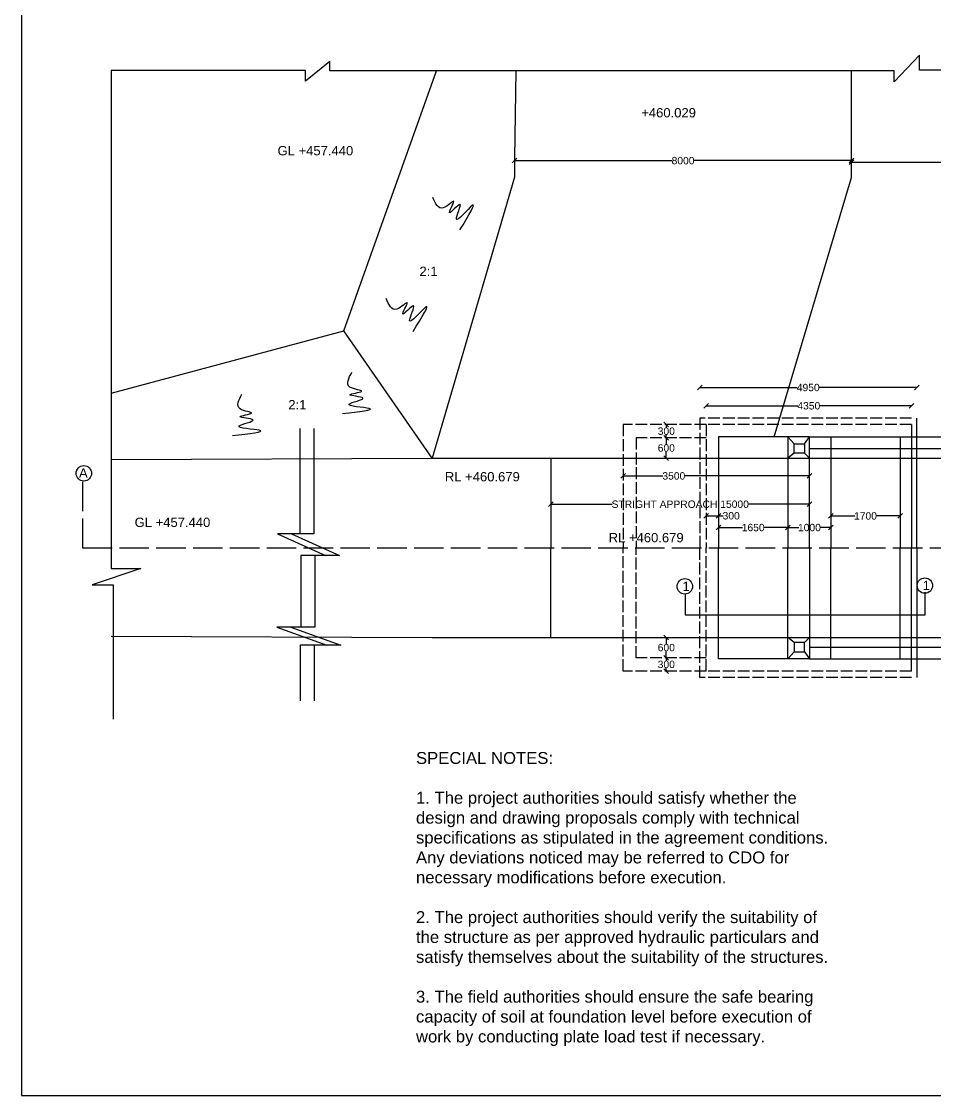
# Model space of a CAD drawing. Header units: millimetres. Extents: x 5124 to 3334266, y 2311 to 45966843.
# Drawn here: x 3258492 to 3277082, y 45925836 to 45947705 of the extents above; entities that cross this region are included whole.
import ezdxf

# ---------------------------------------------------------------- set-up
doc = ezdxf.new("R2010")
doc.units = ezdxf.units.MM
doc.header["$MEASUREMENT"] = 0
doc.linetypes.add('ACAD_ISO02W100', pattern=[15, 12, -3])
doc.layers.add('DIMENSION', color=7, linetype='Continuous')
doc.layers.add('DRAWING', color=7, linetype='Continuous')
doc.styles.get("Standard").update_dxf_attribs({"font": 'arial.ttf', "height": 150})
doc.dimstyles.get("Standard").update_dxf_attribs({"dimtxt": 200, "dimasz": 110, "dimexe": 0.18, "dimexo": 0.0625, "dimgap": 0.09, "dimtad": 0, "dimtih": 1, "dimtoh": 1, "dimdec": 0, "dimzin": 0, "dimdsep": 46, "dimtxsty": 'Standard', "dimblk": 'OBLIQUE', "dimcen": 0.09, "dimse1": 1, "dimse2": 1, "dimadec": 0, "dimazin": 0, "dimtfac": 1, "dimtdec": 0, "dimtofl": 0, "dimtmove": 0, "dimatfit": 3, "dimfxl": 1, "dimtolj": 1, "dimtzin": 0, "dimarcsym": 0})

# ---------------------------------------------------------------- blocks, each defined once
blk = doc.blocks.new('_Oblique')
at = {"color": 0, "linetype": 'ByBlock', "lineweight": -2}
blk.add_line((-0.5, -0.5), (0.5, 0.5), dxfattribs=at)
blk = doc.blocks.new('*D74')
at = {"layer": 'Defpoints', "color": 0}
for p in [(3268532, 45944924), (3275391, 45944924), (3275391, 45944871)]:
    blk.add_point(p, dxfattribs=at)
at = {"layer": 'DIMENSION', "color": 0, "lineweight": -2}
for p, q in [((3268532, 45944871), (3271738, 45944871)), ((3275391, 45944871), (3272186, 45944871))]:
    blk.add_line(p, q, dxfattribs=at)
at = {"layer": 'DIMENSION', "color": 0, "lineweight": -2, "xscale": 95, "yscale": 95, "zscale": 95, "rotation": 180}
blk.add_blockref('_Oblique', (3268532, 45944871), dxfattribs=at)
at = {"layer": 'DIMENSION', "color": 0, "lineweight": -2, "xscale": 95, "yscale": 95, "zscale": 95}
blk.add_blockref('_Oblique', (3275391, 45944871), dxfattribs=at)
at = {"layer": 'DIMENSION', "color": 0, "insert": (3271962, 45944871), "char_height": 150, "attachment_point": 5}
blk.add_mtext('\\A1;8000', dxfattribs=at)
blk = doc.blocks.new('*D75')
at = {"layer": 'Defpoints', "color": 0}
for p in [(3275391, 45944871), (3284363, 45944871), (3284363, 45944838)]:
    blk.add_point(p, dxfattribs=at)
at = {"layer": 'DIMENSION', "color": 0, "lineweight": -2}
for p, q in [((3275391, 45944838), (3279653, 45944838)), ((3284363, 45944838), (3280101, 45944838))]:
    blk.add_line(p, q, dxfattribs=at)
at = {"layer": 'DIMENSION', "color": 0, "lineweight": -2, "xscale": 95, "yscale": 95, "zscale": 95, "rotation": 180}
blk.add_blockref('_Oblique', (3275391, 45944838), dxfattribs=at)
at = {"layer": 'DIMENSION', "color": 0, "lineweight": -2, "xscale": 95, "yscale": 95, "zscale": 95}
blk.add_blockref('_Oblique', (3284363, 45944838), dxfattribs=at)
at = {"layer": 'DIMENSION', "color": 0, "insert": (3279877, 45944838), "char_height": 150, "attachment_point": 5}
blk.add_mtext('\\A1;9200', dxfattribs=at)
blk = doc.blocks.new('*D76')
at = {"layer": 'Defpoints', "color": 0}
for p in [(3276721, 45940251), (3272301, 45939629), (3276721, 45939629)]:
    blk.add_point(p, dxfattribs=at)
at = {"layer": 'DIMENSION', "color": 0, "lineweight": -2}
for p, q in [((3272301, 45940251), (3274284, 45940251)), ((3276721, 45940251), (3274738, 45940251))]:
    blk.add_line(p, q, dxfattribs=at)
at = {"layer": 'DIMENSION', "color": 0, "lineweight": -2, "xscale": 95, "yscale": 95, "zscale": 95, "rotation": 180}
blk.add_blockref('_Oblique', (3272301, 45940251), dxfattribs=at)
at = {"layer": 'DIMENSION', "color": 0, "lineweight": -2, "xscale": 95, "yscale": 95, "zscale": 95}
blk.add_blockref('_Oblique', (3276721, 45940251), dxfattribs=at)
at = {"layer": 'DIMENSION', "color": 0, "insert": (3274511, 45940251), "char_height": 150, "attachment_point": 5}
blk.add_mtext('\\A1;4950', dxfattribs=at)
blk = doc.blocks.new('*D77')
at = {"layer": 'Defpoints', "color": 0}
for p in [(3276614, 45939879), (3272432, 45939498), (3276614, 45939498)]:
    blk.add_point(p, dxfattribs=at)
at = {"layer": 'DIMENSION', "color": 0, "lineweight": -2}
for p, q in [((3272432, 45939879), (3274296, 45939879)), ((3276614, 45939879), (3274750, 45939879))]:
    blk.add_line(p, q, dxfattribs=at)
at = {"layer": 'DIMENSION', "color": 0, "lineweight": -2, "xscale": 95, "yscale": 95, "zscale": 95, "rotation": 180}
blk.add_blockref('_Oblique', (3272432, 45939879), dxfattribs=at)
at = {"layer": 'DIMENSION', "color": 0, "lineweight": -2, "xscale": 95, "yscale": 95, "zscale": 95}
blk.add_blockref('_Oblique', (3276614, 45939879), dxfattribs=at)
at = {"layer": 'DIMENSION', "color": 0, "insert": (3274523, 45939879), "char_height": 150, "attachment_point": 5}
blk.add_mtext('\\A1;4350', dxfattribs=at)
blk = doc.blocks.new('*D78')
at = {"layer": 'Defpoints', "color": 0}
for p in [(3270743, 45938441), (3274536, 45938451), (3274536, 45938451)]:
    blk.add_point(p, dxfattribs=at)
at = {"layer": 'DIMENSION', "color": 0, "lineweight": -2}
for p, q in [((3270743, 45938451), (3271550, 45938451)), ((3274536, 45938451), (3271998, 45938451))]:
    blk.add_line(p, q, dxfattribs=at)
at = {"layer": 'DIMENSION', "color": 0, "lineweight": -2, "xscale": 95, "yscale": 95, "zscale": 95, "rotation": 180}
blk.add_blockref('_Oblique', (3270743, 45938451), dxfattribs=at)
at = {"layer": 'DIMENSION', "color": 0, "lineweight": -2, "xscale": 95, "yscale": 95, "zscale": 95}
blk.add_blockref('_Oblique', (3274536, 45938451), dxfattribs=at)
at = {"layer": 'DIMENSION', "color": 0, "insert": (3271774, 45938451), "char_height": 150, "attachment_point": 5}
blk.add_mtext('\\A1;3500', dxfattribs=at)
blk = doc.blocks.new('*D79')
at = {"layer": 'Defpoints', "color": 0}
for p in [(3271621, 45939227), (3271665, 45939227), (3271665, 45938812)]:
    blk.add_point(p, dxfattribs=at)
at = {"layer": 'DIMENSION', "color": 0, "lineweight": -2}
for p, q in [((3271621, 45939227), (3271621, 45939096)), ((3271621, 45938812), (3271621, 45938943))]:
    blk.add_line(p, q, dxfattribs=at)
at = {"layer": 'DIMENSION', "color": 0, "lineweight": -2, "xscale": 95, "yscale": 95, "zscale": 95}
for p, rotation in [((3271621, 45939227), 90), ((3271621, 45938812), 270)]:
    blk.add_blockref('_Oblique', p, dxfattribs=dict(at, rotation=rotation))
at = {"layer": 'DIMENSION', "color": 0, "insert": (3271621, 45939020), "char_height": 150, "attachment_point": 5}
blk.add_mtext('\\A1;600', dxfattribs=at)
blk = doc.blocks.new('*D80')
at = {"layer": 'Defpoints', "color": 0}
for p in [(3271621, 45939498), (3271621, 45939498), (3271621, 45939227)]:
    blk.add_point(p, dxfattribs=at)
at = {"layer": 'DIMENSION', "color": 0, "lineweight": -2}
for p, q in [((3271621, 45939498), (3271621, 45939439)), ((3271621, 45939227), (3271621, 45939286))]:
    blk.add_line(p, q, dxfattribs=at)
at = {"layer": 'DIMENSION', "color": 0, "lineweight": -2, "xscale": 95, "yscale": 95, "zscale": 95}
for p, rotation in [((3271621, 45939498), 90), ((3271621, 45939227), 270)]:
    blk.add_blockref('_Oblique', p, dxfattribs=dict(at, rotation=rotation))
at = {"layer": 'DIMENSION', "color": 0, "insert": (3271621, 45939362), "char_height": 150, "attachment_point": 5}
blk.add_mtext('\\A1;300', dxfattribs=at)
blk = doc.blocks.new('*D81')
at = {"layer": 'Defpoints', "color": 0}
for p in [(3269272, 45937900), (3274537, 45937914), (3274537, 45937875)]:
    blk.add_point(p, dxfattribs=at)
at = {"layer": 'DIMENSION', "color": 0, "lineweight": -2}
for p, q in [((3269272, 45937875), (3270517, 45937875)), ((3274537, 45937875), (3273292, 45937875))]:
    blk.add_line(p, q, dxfattribs=at)
at = {"layer": 'DIMENSION', "color": 0, "lineweight": -2, "xscale": 95, "yscale": 95, "zscale": 95, "rotation": 180}
blk.add_blockref('_Oblique', (3269272, 45937875), dxfattribs=at)
at = {"layer": 'DIMENSION', "color": 0, "lineweight": -2, "xscale": 95, "yscale": 95, "zscale": 95}
blk.add_blockref('_Oblique', (3274537, 45937875), dxfattribs=at)
at = {"layer": 'DIMENSION', "color": 0, "insert": (3271905, 45937875), "char_height": 150, "attachment_point": 5}
blk.add_mtext('\\A1;STRIGHT APPROACH 15000', dxfattribs=at)
blk = doc.blocks.new('*D82')
at = {"layer": 'Defpoints', "color": 0}
for p in [(3272432, 45937499), (3272682, 45937639), (3272682, 45937499)]:
    blk.add_point(p, dxfattribs=at)
at = {"layer": 'DIMENSION', "color": 0, "lineweight": -2}
for p, q in [((3272432, 45937639), (3272682, 45937639)), ((3272682, 45937639), (3272777, 45937639))]:
    blk.add_line(p, q, dxfattribs=at)
at = {"layer": 'DIMENSION', "color": 0, "lineweight": -2, "xscale": 95, "yscale": 95, "zscale": 95, "rotation": 180}
blk.add_blockref('_Oblique', (3272432, 45937639), dxfattribs=at)
at = {"layer": 'DIMENSION', "color": 0, "lineweight": -2, "xscale": 95, "yscale": 95, "zscale": 95}
blk.add_blockref('_Oblique', (3272682, 45937639), dxfattribs=at)
at = {"layer": 'DIMENSION', "color": 0, "insert": (3272942, 45937639), "char_height": 150, "attachment_point": 5}
blk.add_mtext('\\A1;300', dxfattribs=at)
blk = doc.blocks.new('*D83')
at = {"layer": 'Defpoints', "color": 0}
for p in [(3272682, 45937428), (3274098, 45937428), (3274098, 45937400)]:
    blk.add_point(p, dxfattribs=at)
at = {"layer": 'DIMENSION', "color": 0, "lineweight": -2}
for p, q in [((3272682, 45937400), (3273173, 45937400)), ((3274098, 45937400), (3273607, 45937400))]:
    blk.add_line(p, q, dxfattribs=at)
at = {"layer": 'DIMENSION', "color": 0, "lineweight": -2, "xscale": 95, "yscale": 95, "zscale": 95, "rotation": 180}
blk.add_blockref('_Oblique', (3272682, 45937400), dxfattribs=at)
at = {"layer": 'DIMENSION', "color": 0, "lineweight": -2, "xscale": 95, "yscale": 95, "zscale": 95}
blk.add_blockref('_Oblique', (3274098, 45937400), dxfattribs=at)
at = {"layer": 'DIMENSION', "color": 0, "insert": (3273390, 45937400), "char_height": 150, "attachment_point": 5}
blk.add_mtext('\\A1;1650', dxfattribs=at)
blk = doc.blocks.new('*D84')
at = {"layer": 'Defpoints', "color": 0}
for p in [(3274098, 45937400), (3274972, 45937400), (3274972, 45937331)]:
    blk.add_point(p, dxfattribs=at)
at = {"layer": 'DIMENSION', "color": 0, "lineweight": -2}
for p, q in [((3274098, 45937400), (3274318, 45937400)), ((3274972, 45937400), (3274752, 45937400))]:
    blk.add_line(p, q, dxfattribs=at)
at = {"layer": 'DIMENSION', "color": 0, "lineweight": -2, "xscale": 95, "yscale": 95, "zscale": 95, "rotation": 180}
blk.add_blockref('_Oblique', (3274098, 45937400), dxfattribs=at)
at = {"layer": 'DIMENSION', "color": 0, "lineweight": -2, "xscale": 95, "yscale": 95, "zscale": 95}
blk.add_blockref('_Oblique', (3274972, 45937400), dxfattribs=at)
at = {"layer": 'DIMENSION', "color": 0, "insert": (3274535, 45937400), "char_height": 150, "attachment_point": 5}
blk.add_mtext('\\A1;1000', dxfattribs=at)
blk = doc.blocks.new('*D85')
at = {"layer": 'Defpoints', "color": 0}
for p in [(3274972, 45937636), (3276380, 45937636), (3276380, 45937636)]:
    blk.add_point(p, dxfattribs=at)
at = {"layer": 'DIMENSION', "color": 0, "lineweight": -2}
for p, q in [((3274972, 45937636), (3275459, 45937636)), ((3276380, 45937636), (3275893, 45937636))]:
    blk.add_line(p, q, dxfattribs=at)
at = {"layer": 'DIMENSION', "color": 0, "lineweight": -2, "xscale": 95, "yscale": 95, "zscale": 95, "rotation": 180}
blk.add_blockref('_Oblique', (3274972, 45937636), dxfattribs=at)
at = {"layer": 'DIMENSION', "color": 0, "lineweight": -2, "xscale": 95, "yscale": 95, "zscale": 95}
blk.add_blockref('_Oblique', (3276380, 45937636), dxfattribs=at)
at = {"layer": 'DIMENSION', "color": 0, "insert": (3275676, 45937636), "char_height": 150, "attachment_point": 5}
blk.add_mtext('\\A1;1700', dxfattribs=at)
blk = doc.blocks.new('*D90')
at = {"layer": 'Defpoints', "color": 0}
for p in [(3271665, 45935163), (3271621, 45934748), (3271665, 45934748)]:
    blk.add_point(p, dxfattribs=at)
at = {"layer": 'DIMENSION', "color": 0, "lineweight": -2}
for p, q in [((3271621, 45935163), (3271621, 45935032)), ((3271621, 45934748), (3271621, 45934879))]:
    blk.add_line(p, q, dxfattribs=at)
at = {"layer": 'DIMENSION', "color": 0, "lineweight": -2, "xscale": 95, "yscale": 95, "zscale": 95}
for p, rotation in [((3271621, 45935163), 90), ((3271621, 45934748), 270)]:
    blk.add_blockref('_Oblique', p, dxfattribs=dict(at, rotation=rotation))
at = {"layer": 'DIMENSION', "color": 0, "insert": (3271621, 45934956), "char_height": 150, "attachment_point": 5}
blk.add_mtext('\\A1;600', dxfattribs=at)
blk = doc.blocks.new('*D91')
at = {"layer": 'Defpoints', "color": 0}
for p in [(3271621, 45934748), (3271621, 45934478), (3271621, 45934478)]:
    blk.add_point(p, dxfattribs=at)
at = {"layer": 'DIMENSION', "color": 0, "lineweight": -2}
for p, q in [((3271621, 45934748), (3271621, 45934689)), ((3271621, 45934478), (3271621, 45934536))]:
    blk.add_line(p, q, dxfattribs=at)
at = {"layer": 'DIMENSION', "color": 0, "lineweight": -2, "xscale": 95, "yscale": 95, "zscale": 95}
for p, rotation in [((3271621, 45934748), 90), ((3271621, 45934478), 270)]:
    blk.add_blockref('_Oblique', p, dxfattribs=dict(at, rotation=rotation))
at = {"layer": 'DIMENSION', "color": 0, "insert": (3271621, 45934613), "char_height": 150, "attachment_point": 5}
blk.add_mtext('\\A1;300', dxfattribs=at)
blk = doc.blocks.new('*D115')
at = {"layer": 'Defpoints', "color": 0}
for p in [(3271621, 45939498), (3309060, 45939498), (3309060, 45939227)]:
    blk.add_point(p, dxfattribs=at)
at = {"layer": 'DIMENSION', "color": 0, "lineweight": -2}
for p, q in [((3309060, 45939498), (3309060, 45939439)), ((3309060, 45939227), (3309060, 45939286))]:
    blk.add_line(p, q, dxfattribs=at)
at = {"layer": 'DIMENSION', "color": 0, "lineweight": -2, "xscale": 95, "yscale": 95, "zscale": 95}
for p, rotation in [((3309060, 45939498), 90), ((3309060, 45939227), 270)]:
    blk.add_blockref('_Oblique', p, dxfattribs=dict(at, rotation=rotation))
at = {"layer": 'DIMENSION', "color": 0, "insert": (3309060, 45939362), "char_height": 150, "attachment_point": 5}
blk.add_mtext('\\A1;300', dxfattribs=at)
blk = doc.blocks.new('*D125')
at = {"layer": 'Defpoints', "color": 0}
for p in [(3309060, 45934748), (3271621, 45934478), (3309060, 45934478)]:
    blk.add_point(p, dxfattribs=at)
at = {"layer": 'DIMENSION', "color": 0, "lineweight": -2}
for p, q in [((3309060, 45934748), (3309060, 45934689)), ((3309060, 45934478), (3309060, 45934536))]:
    blk.add_line(p, q, dxfattribs=at)
at = {"layer": 'DIMENSION', "color": 0, "lineweight": -2, "xscale": 95, "yscale": 95, "zscale": 95}
for p, rotation in [((3309060, 45934748), 90), ((3309060, 45934478), 270)]:
    blk.add_blockref('_Oblique', p, dxfattribs=dict(at, rotation=rotation))
at = {"layer": 'DIMENSION', "color": 0, "insert": (3309060, 45934613), "char_height": 150, "attachment_point": 5}
blk.add_mtext('\\A1;300', dxfattribs=at)

msp = doc.modelspace()

# ---------------------------------------------------------------- linework, layer by layer
at = {"layer": 'DIMENSION'}
for points in [[(3260316.9, 45937033.1), (3260316.9, 45936565.2), (3260919.3, 45936565.2), (3259934.2, 45936231.4), (3260358.8, 45936231.4), (3260358.8, 45933496.7)], [(3272007.4, 45936038.9), (3272007.4, 45935622.8), (3276895, 45935622.8), (3276895, 45936083)]]:
    msp.add_lwpolyline(points, dxfattribs=at)
at = {"layer": 'DRAWING'}
for points in [[(3334266.2, 45966842.9), (3258491.6, 45966842.9), (3258491.6, 45925835.8), (3334266.2, 45925835.8)], [(3274227.3, 45939102.9), (3274432.6, 45939102.9), (3274432.6, 45938912.3), (3274227.3, 45938912.3)], [(3274227.3, 45934872.4), (3274432.6, 45934872.4), (3274432.6, 45935063), (3274227.3, 45935063)]]:
    msp.add_lwpolyline(points, close=True, dxfattribs=at)
for points in [[(3290729.3, 45946712.7), (3284362.7, 45946712.7), (3276777.6, 45946712.7), (3276777.6, 45947016.9), (3276260.4, 45946478.2), (3276260.4, 45946699), (3268555.7, 45946699), (3266880.8, 45946699), (3264773.2, 45946699), (3264773.2, 45946891.3), (3264276.4, 45946492.3), (3264276.4, 45946708.4)], [(3264276.4, 45946708.4), (3260316.9, 45946708.4), (3260316.9, 45937033.1)], [(3260316.9, 45940137.5), (3265057.1, 45941404.7), (3266943.6, 45946699)], [(3268555.7, 45946699), (3268532.4, 45944923.6), (3268532.4, 45944534.5), (3266850.4, 45938812.3), (3265057.1, 45941404.7)], [(3273816.6, 45939249.6), (3275391.1, 45944525.9), (3275391.1, 45946699)], [(3276721.2, 45936987.6), (3276721.2, 45939629.1)], [(3264157.3, 45939420.6), (3264157.3, 45937269.8), (3263705.1, 45937269.8), (3264678.8, 45936831.5), (3264177.1, 45936831.5), (3264177.1, 45935373.6), (3263691.5, 45935373.6), (3264711.3, 45935006.5), (3264166.6, 45935006.5), (3264166.6, 45933869.7)], [(3264442.2, 45939420.6), (3264442.2, 45937269.8), (3263990, 45937269.8), (3264963.7, 45936831.5), (3264462, 45936831.5), (3264462, 45935373.6), (3263976.5, 45935373.6), (3264996.2, 45935006.5), (3264451.5, 45935006.5), (3264451.5, 45933869.7)], [(3276614.1, 45939497.8), (3276614.1, 45936987.6)], [(3274533.5, 45939249.6), (3272681.8, 45939249.6), (3272681.8, 45936987.6)], [(3274097.9, 45939249.6), (3274097.9, 45936987.6)], [(3274227.3, 45939102.9), (3274097.9, 45939249.6)], [(3274432.6, 45939102.9), (3274533.5, 45939249.6)], [(3274533.5, 45939249.6), (3290729.3, 45939249.6)], [(3274539.6, 45936992.7), (3274533.5, 45939249.6)], [(3274971.8, 45939249.6), (3274971.8, 45936987.6)], [(3276380.5, 45939249.6), (3276380.5, 45936987.6)], [(3274533.5, 45939007.3), (3290729.3, 45939007.3)], [(3260316.9, 45938787.1), (3266850.4, 45938812.3), (3290729.3, 45938812.3)], [(3269272.2, 45938812.3), (3269272.2, 45936987.6)], [(3274227.3, 45938912.3), (3274097.9, 45938812.3)], [(3274432.6, 45938912.3), (3274534.7, 45938812.3)], [(3269272.2, 45935163), (3269272.2, 45936987.6)], [(3274533.5, 45934725.7), (3272681.8, 45934725.7), (3272681.8, 45936987.6)], [(3274097.9, 45934725.7), (3274097.9, 45936987.6)], [(3274971.8, 45934725.7), (3274971.8, 45936987.6)], [(3276380.5, 45934725.7), (3276380.5, 45936987.6)], [(3276614.1, 45934477.5), (3276614.1, 45936987.6)], [(3276721.2, 45936987.6), (3276721.2, 45934346.1)], [(3274539.6, 45936982.5), (3274533.5, 45934725.7)], [(3260316.9, 45935188.2), (3266850.4, 45935163), (3290729.3, 45935163)], [(3274227.3, 45935063), (3274097.9, 45935163)], [(3274432.6, 45935063), (3274534.7, 45935163)], [(3274227.3, 45934872.4), (3274097.9, 45934725.7)], [(3274432.6, 45934872.4), (3274533.5, 45934725.7)], [(3274533.5, 45934968), (3290729.3, 45934968)], [(3274533.5, 45934725.7), (3290729.3, 45934725.7)]]:
    msp.add_lwpolyline(points, dxfattribs=at)
at = {"layer": 'DRAWING', "linetype": 'ACAD_ISO02W100', "ltscale": 20}
for points in [[(3276614.1, 45939629.3), (3272300.5, 45939629.3), (3272300.5, 45936987.6)], [(3272432, 45939497.8), (3270742.9, 45939497.8), (3270742.9, 45936987.6)], [(3276614.1, 45939497.8), (3272432, 45939497.8), (3272432, 45936987.6)], [(3272432, 45939227.2), (3271005.6, 45939227.2), (3271005.6, 45936987.6)], [(3272432, 45934477.5), (3270742.9, 45934477.5), (3270742.9, 45936987.6)], [(3272432, 45934748.1), (3271005.6, 45934748.1), (3271005.6, 45936987.6)], [(3276614.1, 45934346), (3272300.5, 45934346), (3272300.5, 45936987.6)], [(3276614.1, 45934477.5), (3272432, 45934477.5), (3272432, 45936987.6)]]:
    msp.add_lwpolyline(points, dxfattribs=at)
at = {"layer": 'DRAWING', "linetype": 'ACAD_ISO02W100', "ltscale": 50}
msp.add_lwpolyline([(3259735.7, 45938334.3), (3259735.7, 45936987.6), (3290729.3, 45936987.6)], dxfattribs=at)
at = {"layer": 'DRAWING'}
for centre in [(3259761.5, 45938504.8), (3271998, 45936203), (3276886.1, 45936218.9)]:
    msp.add_circle(centre, 156.9, dxfattribs=at)
for points in [[(3267420, 45943459.1), (3267665.3, 45943954.6), (3267346.2, 45943682), (3267419.5, 45943981.3), (3267206.3, 45943811.1), (3267292.2, 45944039.7), (3267080.2, 45943907.4), (3266866.1, 45944120.9)], [(3266464.7, 45941393.5), (3266716.7, 45941885.7), (3266393.9, 45941617.4), (3266471.2, 45941915.7), (3266255.7, 45941748.3), (3266344.7, 45941975.8), (3266130.9, 45941846.3), (3265919.7, 45942062.7)], [(3265029.9, 45939719.7), (3265572.6, 45939825.5), (3265162.3, 45939913.7), (3265444.7, 45940037.1), (3265179.9, 45940103.2), (3265413.8, 45940173.7), (3265179.9, 45940261.9), (3265219.6, 45940561.7)], [(3262791.5, 45939275.7), (3263334.2, 45939381.5), (3262923.9, 45939469.7), (3263206.2, 45939593.1), (3262941.5, 45939659.2), (3263175.4, 45939729.7), (3262941.5, 45939817.9), (3262981.2, 45940117.6)]]:
    msp.add_spline(points, degree=3, dxfattribs=at)

# ---------------------------------------------------------------- texts
at = {"layer": 'DIMENSION', "insert": (3266524.1, 45932829.9), "char_height": 242.9359, "width": 8432.163, "attachment_point": 1}
msp.add_mtext('SPECIAL NOTES:  \\P\\P1. The project authorities should satisfy whether the design and drawing proposals comply with technical specifications as stipulated in the agreement conditions. Any deviations noticed may be referred to CDO for necessary modifications before execution. \\P\\P2. The project authorities should verify the suitability of the structure as per approved hydraulic particulars and satisfy themselves about the suitability of the structures.\\P \\P3. The field authorities should ensure the safe bearing capacity of soil at foundation level before execution of work by conducting plate load test if necessary. ', dxfattribs=at)
at = {"layer": 'DRAWING', "attachment_point": 1}
for s, insert, char_height, width in [(' +460.029', (3271037.3, 45945941.7), 189.86, 1530.326), ('GL +457.440', (3263705.6, 45945168.1), 189.855, 1530.326), ('2:1', (3266595.3, 45942712.9), 189.86, 327.85), ('2:1', (3263924.9, 45939996.8), 189.86, 327.85), ('A', (3259663.1, 45938605.9), 189.9, 327.85), ('RL +460.679', (3267112.2, 45938530.6), 189.855, 1530.326), ('GL +457.440', (3260795.5, 45937601.6), 189.855, 1530.326), ('RL +460.679', (3270447.9, 45937290.3), 189.855, 1530.326), ('1', (3271951.7, 45936300.7), 189.9, 327.85), ('1', (3276839.8, 45936316.6), 189.9, 327.85)]:
    msp.add_mtext(s, dxfattribs=dict(at, insert=insert, char_height=char_height, width=width))

# ---------------------------------------------------------------- dimensions: what is measured, and where the dimension line sits
at = {"layer": 'DIMENSION'}
for base, p1, p2, text, picture, middle in [((3275391.1, 45944871.2), (3268532.4, 45944923.6), (3275391.1, 45944923.6), '8000', '*D74', (3271961.8, 45944871.2)), ((3284362.7, 45944838), (3275391.1, 45944871.2), (3284362.7, 45944871.2), '9200', '*D75', (3279876.9, 45944838)), ((3276721.2, 45940251.2), (3272300.5, 45939629.3), (3276721.2, 45939629.1), '4950', '*D76', (3274510.8, 45940251.2)), ((3276614.1, 45939879.2), (3272432, 45939497.8), (3276614.1, 45939497.8), '4350', '*D77', (3274523, 45939879.2)), ((3274537.1, 45937875.3), (3269272.2, 45937899.9), (3274537.1, 45937914.2), 'STRIGHT APPROACH 15000', '*D81', (3271904.7, 45937875.3)), ((3272681.8, 45937639.4), (3272432, 45937499.4), (3272681.8, 45937499.4), '300', '*D82', (3272942.3, 45937639.4)), ((3276380.5, 45937635.6), (3274971.8, 45937635.6), (3276380.5, 45937635.6), '1700', '*D85', (3275676.1, 45937635.6)), ((3274097.9, 45937399.5), (3272681.8, 45937428), (3274097.9, 45937428), '1650', '*D83', (3273389.8, 45937399.5)), ((3274971.8, 45937399.5), (3274097.9, 45937399.5), (3274971.8, 45937331.1), '1000', '*D84', (3274534.8, 45937399.5))]:
    dim = msp.add_linear_dim(base=base, p1=p1, p2=p2, text=text, dimstyle='Standard', override={"dimasz": 95, "dimarcsym": 1}, dxfattribs=at)
    dim.commit()
    dim.dimension.update_dxf_attribs({"geometry": picture, "text_midpoint": middle})
for base, p1, p2, angle, text, picture, middle in [((3271621.2, 45939497.8), (3271621.2, 45939227.2), (3271621.2, 45939497.8), 90, '300', '*D80', (3271621.2, 45939362.5)), ((3309059.5, 45939497.8), (3309059.5, 45939227.2), (3271621.2, 45939497.8), 90, '300', '*D115', (3309059.5, 45939362.5)), ((3271621.2, 45939227.2), (3271664.8, 45938812.3), (3271664.8, 45939227.2), 90, '600', '*D79', (3271621.2, 45939019.7)), ((3271621.2, 45934748.1), (3271664.8, 45935163), (3271664.8, 45934748.1), 270, '600', '*D90', (3271621.2, 45934955.5)), ((3271621.2, 45934477.5), (3271621.2, 45934748.1), (3271621.2, 45934477.5), 270, '300', '*D91', (3271621.2, 45934612.8)), ((3309059.5, 45934477.5), (3309059.5, 45934748.1), (3271621.2, 45934477.5), 270, '300', '*D125', (3309059.5, 45934612.8))]:
    dim = msp.add_linear_dim(base=base, p1=p1, p2=p2, angle=angle, text=text, dimstyle='Standard', override={"dimasz": 95, "dimarcsym": 1}, dxfattribs=at)
    dim.commit()
    dim.dimension.update_dxf_attribs({"geometry": picture, "text_midpoint": middle})
dim = msp.add_linear_dim(base=(3274535.7, 45938451.1), p1=(3270742.9, 45938440.8), p2=(3274535.7, 45938451.1), text='3500', dimstyle='Standard', override={"dimasz": 95, "dimarcsym": 1}, dxfattribs=at)
dim.commit()
dim.dimension.update_dxf_attribs({"geometry": '*D78', "text_midpoint": (3271774.1, 45938451.1), "dimtype": 160})

doc.saveas('drawing.dxf')
